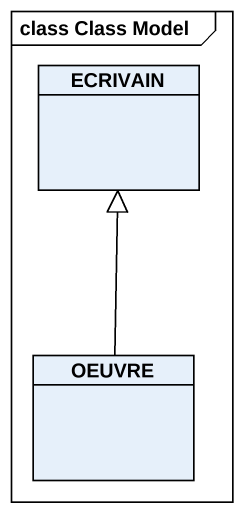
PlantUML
@startuml
mainframe class Class Model
hide circle
hide empty members
class ECRIVAIN
class OEUVRE
OEUVRE -up-|> ECRIVAIN
@enduml
